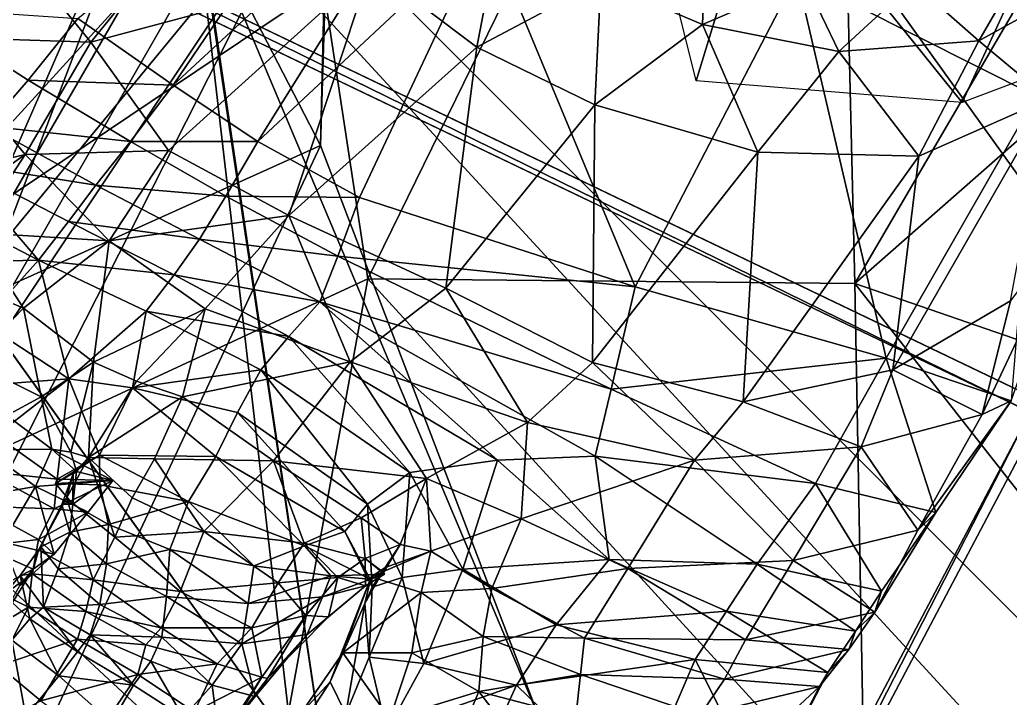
# Model space of a CAD drawing. Header units: metres. Extents: x -7.7 to 8, y -8.9 to 8.6.
# Drawn here: x -4.672 to -3.256, y 4.113 to 5.083 of the extents above; entities that cross this region are included whole.
import ezdxf

# ---------------------------------------------------------------- set-up
doc = ezdxf.new("R2010")
doc.units = ezdxf.units.M
doc.layers.add('LIBERTY', color=1, linetype='CONTINUOUS')

msp = doc.modelspace()

# ---------------------------------------------------------------- linework, layer by layer
at = {"layer": 'LIBERTY', "color": 7}
for points in [[(-7.53329, 8.63299, 0.068), (6.51222, 8.63299, 0.068), (-7.65053, -5.52977, 0.068)], [(-7.65053, -5.52977, 0.068), (6.51222, 8.63299, 0.068), (-7.53329, -5.64701, 0.068)], [(6.51222, 8.63299, 0.068), (6.62947, 8.51574, 0.068), (-7.53329, -5.64701, 0.068)], [(6.62947, 8.51574, 0.068), (6.51222, -5.64701, 0.068), (-7.53329, -5.64701, 0.068)], [(-7.53329, 8.51574, 1.70282), (-7.53329, -5.52977, 1.70282), (6.51222, -5.52977, 1.70282)], [(6.51222, 8.51574, 1.70282), (-7.53329, 8.51574, 1.70282), (6.51222, -5.52977, 1.70282)]]:
    msp.add_3dface(points, dxfattribs=at)
at = {"layer": 'LIBERTY', "color": 8}
for points in [[(-3.27361, 7.24602, 6.18086), (-2.84811, 7.32173, 6.3609), (-0.476806, 1.00573, 1.70282)], [(-3.78088, 7.0084, 5.75108), (-3.27361, 7.24602, 6.18086), (-0.476806, 1.00573, 1.70282)], [(-4.21134, 6.20678, 5.27913), (-3.78088, 7.0084, 5.75108), (-0.476806, 1.00573, 1.70282)], [(-4.42806, 5.29645, 4.49038), (-4.21134, 6.20678, 5.27913), (-0.476806, 1.00573, 1.70282)], [(-4.24265, 4.90295, 6.21286), (-4.21134, 6.20678, 5.27913), (-4.41824, 5.24445, 4.71873)], [(-4.24265, 4.90295, 6.21286), (-4.22018, 5.63173, 6.66068), (-4.21134, 6.20678, 5.27913)], [(-4.32971, 5.73162, 15.2544), (-4.17463, 4.71277, 19.5547), (-3.51146, 6.06698, 15.2269)], [(-4.17463, 4.71277, 19.5547), (-3.47836, 4.70579, 19.6874), (-3.51146, 6.06698, 15.2269)], [(-3.47836, 4.70579, 19.6874), (-2.69505, 6.04727, 15.2714), (-3.51146, 6.06698, 15.2269)], [(-2.69505, 6.04727, 15.2714), (-3.47836, 4.70579, 19.6874), (-2.30955, 5.73228, 15.25)], [(-4.83365, 4.4073, 19.7221), (-4.32971, 5.73162, 15.2544), (-5.31815, 5.06193, 15.1311)], [(-5.31815, 5.06193, 15.1311), (-4.32971, 5.73162, 15.2544), (-4.9292, 4.66772, 15.0945)], [(-4.9292, 4.66772, 15.0945), (-4.32971, 5.73162, 15.2544), (-4.07067, 5.24419, 14.9746)], [(-4.83365, 4.4073, 19.7221), (-4.17463, 4.71277, 19.5547), (-4.32971, 5.73162, 15.2544)], [(-3.47836, 4.70579, 19.6874), (-2.7951, 4.47007, 20.0051), (-2.30955, 5.73228, 15.25)], [(-5.34113, 5.55796, 1.70282), (-2.83456, 5.65337, 2.6949), (-3.21876, 4.54113, 1.70282)], [(-3.21999, 4.54172, 1.9325), (-2.82557, 5.64047, 2.89325), (-5.33928, 5.55702, 1.93144)], [(-4.78265, 4.6605, 8.47914), (-4.38764, 5.5614, 8.67711), (-4.22018, 5.63173, 6.66068)], [(-4.78265, 4.6605, 8.47914), (-4.22018, 5.63173, 6.66068), (-4.24265, 4.90295, 6.21286)], [(-5.33928, 5.55702, 1.93144), (-5.35185, 5.53955, 1.92482), (-3.2276, 4.52227, 1.92482)], [(-5.35184, 5.53956, 1.70282), (-5.34113, 5.55796, 1.70282), (-3.2276, 4.52227, 1.70282)], [(-5.34113, 5.55796, 1.70282), (-3.21876, 4.54113, 1.70282), (-3.2276, 4.52227, 1.70282)], [(-3.21999, 4.54172, 1.9325), (-5.33928, 5.55702, 1.93144), (-3.2276, 4.52227, 1.92482)], [(-4.24287, 5.31525, 9.38173), (-4.38764, 5.5614, 8.67711), (-4.78265, 4.6605, 8.47914)], [(-5.35185, 5.53955, 1.92482), (-4.96023, 3.51313, 1.92482), (-3.82003, 3.4006, 1.92482)], [(-3.2276, 4.52227, 1.92482), (-5.35185, 5.53955, 1.92482), (-3.82003, 3.4006, 1.92482)], [(-4.96023, 3.51313, 1.70282), (-5.35184, 5.53956, 1.70282), (-3.82003, 3.4006, 1.70282)], [(-5.35184, 5.53956, 1.70282), (-3.2276, 4.52227, 1.70282), (-3.82003, 3.4006, 1.70282)], [(-4.14226, 5.44768, 2.21138), (-4.45301, 4.98923, 1.9321), (-4.58939, 5.08442, 1.9108)], [(-4.14226, 5.44768, 2.21138), (-4.04728, 5.36542, 2.2129), (-4.45301, 4.98923, 1.9321)], [(-3.70523, 4.99562, 6.62621), (-3.80098, 5.38076, 6.77404), (-3.60749, 5.3159, 5.99726)], [(-4.04728, 5.36542, 2.2129), (-4.33226, 4.90879, 1.95052), (-4.45301, 4.98923, 1.9321)], [(-4.04728, 5.36542, 2.2129), (-4.00578, 5.21416, 2.01687), (-4.33226, 4.90879, 1.95052)], [(-4.57106, 5.05069, 2.88717), (-4.33403, 5.34301, 3.39239), (-4.69189, 5.19949, 2.84662)], [(-4.17065, 5.1582, 3.44608), (-4.33403, 5.34301, 3.39239), (-4.57106, 5.05069, 2.88717)], [(-4.9292, 4.66772, 15.0945), (-4.31752, 5.33817, 10.2236), (-4.88325, 4.35498, 10.2029)], [(-4.9292, 4.66772, 15.0945), (-4.07067, 5.24419, 14.9746), (-4.31752, 5.33817, 10.2236)], [(-4.88325, 4.35498, 10.2029), (-4.31752, 5.33817, 10.2236), (-4.24287, 5.31525, 9.38173)], [(-4.88325, 4.35498, 10.2029), (-4.24287, 5.31525, 9.38173), (-4.72276, 4.37085, 9.36432)], [(-4.72276, 4.37085, 9.36432), (-4.24287, 5.31525, 9.38173), (-4.78265, 4.6605, 8.47914)], [(-3.32479, 4.96443, 6.59845), (-3.70523, 4.99562, 6.62621), (-3.60749, 5.3159, 5.99726)], [(-3.32479, 4.96443, 6.59845), (-3.60749, 5.3159, 5.99726), (-3.18787, 5.26267, 5.93119)], [(-4.21248, 3.86017, 3.35862), (-4.42806, 5.29645, 4.49038), (-4.27164, 3.94917, 3.11127)], [(-4.41824, 5.24445, 4.71873), (-4.42806, 5.29645, 4.49038), (-4.21248, 3.86017, 3.35862)], [(-4.27164, 3.94917, 3.11127), (-4.42806, 5.29645, 4.49038), (-0.476806, 1.00573, 1.70282)], [(-3.10128, 5.2958, 2.71011), (-3.21925, 4.97368, 2.23846), (-3.56136, 5.1462, 2.19119)], [(-2.93219, 5.11328, 6.63137), (-3.32479, 4.96443, 6.59845), (-3.18787, 5.26267, 5.93119)], [(-3.92957, 4.0846, 5.08707), (-4.41824, 5.24445, 4.71873), (-4.21248, 3.86017, 3.35862)], [(-3.92957, 4.0846, 5.08707), (-4.24265, 4.90295, 6.21286), (-4.41824, 5.24445, 4.71873)], [(-4.01878, 5.04346, 3.45645), (-3.98109, 5.2399, 3.90459), (-4.17065, 5.1582, 3.44608)], [(-3.84164, 5.13797, 3.88999), (-3.98109, 5.2399, 3.90459), (-4.01878, 5.04346, 3.45645)], [(-4.00578, 5.21416, 2.01687), (-4.18693, 4.8288, 1.96724), (-4.33226, 4.90879, 1.95052)], [(-4.18693, 4.8288, 1.96724), (-4.00578, 5.21416, 2.01687), (-3.79278, 4.70118, 1.89816)], [(-4.00578, 5.21416, 2.01687), (-3.56136, 5.1462, 2.19119), (-3.79278, 4.70118, 1.89816)], [(-4.57106, 5.05069, 2.88717), (-4.69189, 5.19949, 2.84662), (-4.80384, 5.05847, 2.63504)], [(-3.22937, 5.17701, 4.01395), (-3.39491, 5.13563, 4.09729), (-3.30114, 5.05263, 3.62995)], [(-3.22937, 5.17701, 4.01395), (-3.30114, 5.05263, 3.62995), (-3.09905, 5.16453, 3.50682)], [(-4.17065, 5.1582, 3.44608), (-4.57106, 5.05069, 2.88717), (-4.45982, 4.89586, 2.8787)], [(-4.28784, 4.8033, 2.92017), (-4.17065, 5.1582, 3.44608), (-4.45982, 4.89586, 2.8787)], [(-4.01878, 5.04346, 3.45645), (-4.17065, 5.1582, 3.44608), (-4.28784, 4.8033, 2.92017)], [(-3.69284, 5.16869, 4.17131), (-3.84164, 5.13797, 3.88999), (-3.6964, 5.07585, 3.84598)], [(-3.55012, 5.13905, 4.14223), (-3.69284, 5.16869, 4.17131), (-3.6964, 5.07585, 3.84598)], [(-3.09905, 5.16453, 3.50682), (-3.30114, 5.05263, 3.62995), (-3.20129, 4.9697, 3.16015)], [(-3.56136, 5.1462, 2.19119), (-3.43371, 4.59943, 1.91428), (-3.79278, 4.70118, 1.89816)], [(-3.56136, 5.1462, 2.19119), (-3.21925, 4.97368, 2.23846), (-3.43371, 4.59943, 1.91428)], [(-3.84164, 5.13797, 3.88999), (-4.01878, 5.04346, 3.45645), (-3.85017, 4.96115, 3.43208)], [(-3.6964, 5.07585, 3.84598), (-3.84164, 5.13797, 3.88999), (-3.85017, 4.96115, 3.43208)], [(-3.55012, 5.13905, 4.14223), (-3.6964, 5.07585, 3.84598), (-3.50112, 5.03743, 3.75356)], [(-3.39491, 5.13563, 4.09729), (-3.55012, 5.13905, 4.14223), (-3.50112, 5.03743, 3.75356)], [(-3.39491, 5.13563, 4.09729), (-3.50112, 5.03743, 3.75356), (-3.30114, 5.05263, 3.62995)], [(-4.7176, 4.93072, 1.92797), (-4.82236, 5.10056, 1.91937), (-4.66063, 4.99638, 1.91847)], [(-4.66063, 4.99638, 1.91847), (-4.82236, 5.10056, 1.91937), (-4.58939, 5.08442, 1.9108)], [(-4.45301, 4.98923, 1.9321), (-4.66063, 4.99638, 1.91847), (-4.58939, 5.08442, 1.9108)], [(-3.6964, 5.07585, 3.84598), (-3.85017, 4.96115, 3.43208), (-3.61703, 4.89354, 3.33783)], [(-3.50112, 5.03743, 3.75356), (-3.6964, 5.07585, 3.84598), (-3.61703, 4.89354, 3.33783)], [(-4.6646, 4.89028, 2.6724), (-4.80384, 5.05847, 2.63504), (-4.79535, 4.85916, 2.51432)], [(-4.6646, 4.89028, 2.6724), (-4.57106, 5.05069, 2.88717), (-4.80384, 5.05847, 2.63504)], [(-4.45982, 4.89586, 2.8787), (-4.57106, 5.05069, 2.88717), (-4.6646, 4.89028, 2.6724)], [(-4.06307, 4.69936, 2.93115), (-4.01878, 5.04346, 3.45645), (-4.28784, 4.8033, 2.92017)], [(-3.85017, 4.96115, 3.43208), (-4.01878, 5.04346, 3.45645), (-4.06307, 4.69936, 2.93115)], [(-3.30114, 5.05263, 3.62995), (-3.50112, 5.03743, 3.75356), (-3.38697, 4.8879, 3.22469)], [(-3.30114, 5.05263, 3.62995), (-3.38697, 4.8879, 3.22469), (-3.20129, 4.9697, 3.16015)], [(-3.50112, 5.03743, 3.75356), (-3.61703, 4.89354, 3.33783), (-3.38697, 4.8879, 3.22469)], [(-4.51402, 4.90871, 1.93193), (-4.7176, 4.93072, 1.92797), (-4.66063, 4.99638, 1.91847)], [(-4.45301, 4.98923, 1.9321), (-4.51402, 4.90871, 1.93193), (-4.66063, 4.99638, 1.91847)], [(-4.45301, 4.98923, 1.9321), (-4.33226, 4.90879, 1.95052), (-4.51402, 4.90871, 1.93193)], [(-3.21925, 4.97368, 2.23846), (-3.25472, 4.53814, 2.17024), (-3.43371, 4.59943, 1.91428)], [(-3.85017, 4.96115, 3.43208), (-4.06307, 4.69936, 2.93115), (-3.85347, 4.59325, 2.87281)], [(-3.61703, 4.89354, 3.33783), (-3.85017, 4.96115, 3.43208), (-3.85347, 4.59325, 2.87281)], [(-3.20129, 4.9697, 3.16015), (-3.38697, 4.8879, 3.22469), (-3.42411, 4.58264, 2.77953)], [(-3.20129, 4.9697, 3.16015), (-3.42411, 4.58264, 2.77953), (-3.25569, 4.68119, 2.7054)], [(-4.56361, 4.84647, 1.93362), (-4.76473, 4.87837, 1.92995), (-4.7176, 4.93072, 1.92797)], [(-4.51402, 4.90871, 1.93193), (-4.56361, 4.84647, 1.93362), (-4.7176, 4.93072, 1.92797)], [(-4.8708, 3.56382, 8.24925), (-4.78265, 4.6605, 8.47914), (-4.24265, 4.90295, 6.21286)], [(-4.8708, 3.56382, 8.24925), (-4.24265, 4.90295, 6.21286), (-3.92957, 4.0846, 5.08707)], [(-4.37783, 4.83078, 1.94441), (-4.56361, 4.84647, 1.93362), (-4.51402, 4.90871, 1.93193)], [(-4.33226, 4.90879, 1.95052), (-4.37783, 4.83078, 1.94441), (-4.51402, 4.90871, 1.93193)], [(-4.33226, 4.90879, 1.95052), (-4.18693, 4.8288, 1.96724), (-4.37783, 4.83078, 1.94441)], [(-4.76838, 4.81752, 2.51662), (-4.6646, 4.89028, 2.6724), (-4.79535, 4.85916, 2.51432)], [(-4.73788, 4.77868, 2.54648), (-4.6646, 4.89028, 2.6724), (-4.76838, 4.81752, 2.51662)], [(-4.54446, 4.76707, 2.73726), (-4.6646, 4.89028, 2.6724), (-4.73788, 4.77868, 2.54648)], [(-4.54446, 4.76707, 2.73726), (-4.45982, 4.89586, 2.8787), (-4.6646, 4.89028, 2.6724)], [(-4.28784, 4.8033, 2.92017), (-4.45982, 4.89586, 2.8787), (-4.54446, 4.76707, 2.73726)], [(-3.61703, 4.89354, 3.33783), (-3.85347, 4.59325, 2.87281), (-3.63817, 4.53687, 2.8018)], [(-3.38697, 4.8879, 3.22469), (-3.61703, 4.89354, 3.33783), (-3.63817, 4.53687, 2.8018)], [(-3.38697, 4.8879, 3.22469), (-3.63817, 4.53687, 2.8018), (-3.42411, 4.58264, 2.77953)], [(-4.76473, 4.87837, 1.92995), (-4.64575, 4.73914, 1.93403), (-4.8128, 4.82623, 1.92967)], [(-4.56361, 4.84647, 1.93362), (-4.60279, 4.79435, 1.93473), (-4.76473, 4.87837, 1.92995)], [(-4.60279, 4.79435, 1.93473), (-4.64575, 4.73914, 1.93403), (-4.76473, 4.87837, 1.92995)], [(-4.41543, 4.76941, 1.9402), (-4.60279, 4.79435, 1.93473), (-4.56361, 4.84647, 1.93362)], [(-4.37783, 4.83078, 1.94441), (-4.41543, 4.76941, 1.9402), (-4.56361, 4.84647, 1.93362)], [(-4.37783, 4.83078, 1.94441), (-4.21779, 4.74494, 1.95679), (-4.41543, 4.76941, 1.9402)], [(-4.18693, 4.8288, 1.96724), (-4.21779, 4.74494, 1.95679), (-4.37783, 4.83078, 1.94441)], [(-4.64575, 4.73914, 1.93403), (-4.82093, 4.73549, 1.94857), (-4.8128, 4.82623, 1.92967)], [(-4.21779, 4.74494, 1.95679), (-4.18693, 4.8288, 1.96724), (-3.79278, 4.70118, 1.89816)], [(-4.40731, 4.66982, 2.76889), (-4.28784, 4.8033, 2.92017), (-4.54446, 4.76707, 2.73726)], [(-4.20026, 4.5942, 2.7969), (-4.28784, 4.8033, 2.92017), (-4.40731, 4.66982, 2.76889)], [(-4.06307, 4.69936, 2.93115), (-4.28784, 4.8033, 2.92017), (-4.20026, 4.5942, 2.7969)], [(-3.15881, 4.81122, 2.46854), (-3.29625, 4.51883, 2.52267), (-3.25472, 4.53814, 2.17024)], [(-3.25569, 4.68119, 2.7054), (-3.29625, 4.51883, 2.52267), (-3.15881, 4.81122, 2.46854)], [(-4.60279, 4.79435, 1.93473), (-4.45174, 4.7182, 1.93978), (-4.64575, 4.73914, 1.93403)], [(-4.41543, 4.76941, 1.9402), (-4.45174, 4.7182, 1.93978), (-4.60279, 4.79435, 1.93473)], [(-4.66702, 4.67085, 2.65999), (-4.73788, 4.77868, 2.54648), (-4.77728, 4.71719, 2.49999)], [(-4.66702, 4.67085, 2.65999), (-4.54446, 4.76707, 2.73726), (-4.73788, 4.77868, 2.54648)], [(-4.567, 4.59366, 2.6849), (-4.54446, 4.76707, 2.73726), (-4.66702, 4.67085, 2.65999)], [(-4.40731, 4.66982, 2.76889), (-4.54446, 4.76707, 2.73726), (-4.567, 4.59366, 2.6849)], [(-4.41543, 4.76941, 1.9402), (-4.24342, 4.67961, 1.94851), (-4.45174, 4.7182, 1.93978)], [(-4.21779, 4.74494, 1.95679), (-4.24342, 4.67961, 1.94851), (-4.41543, 4.76941, 1.9402)], [(-4.24342, 4.67961, 1.94851), (-4.21779, 4.74494, 1.95679), (-3.82693, 4.55478, 1.91644)], [(-3.82693, 4.55478, 1.91644), (-4.21779, 4.74494, 1.95679), (-3.79278, 4.70118, 1.89816)], [(-4.82093, 4.73549, 1.94857), (-4.64575, 4.73914, 1.93403), (-4.72559, 4.65009, 1.914)], [(-4.64575, 4.73914, 1.93403), (-4.60236, 4.56984, 1.9631), (-4.72559, 4.65009, 1.914)], [(-4.45174, 4.7182, 1.93978), (-4.49173, 4.66667, 1.93777), (-4.64575, 4.73914, 1.93403)], [(-4.49173, 4.66667, 1.93777), (-4.60236, 4.56984, 1.9631), (-4.64575, 4.73914, 1.93403)], [(-4.74186, 4.59387, 2.65639), (-4.66702, 4.67085, 2.65999), (-4.77728, 4.71719, 2.49999)], [(-4.45174, 4.7182, 1.93978), (-4.28753, 4.63035, 1.94383), (-4.49173, 4.66667, 1.93777)], [(-4.24342, 4.67961, 1.94851), (-4.28753, 4.63035, 1.94383), (-4.45174, 4.7182, 1.93978)], [(-4.83365, 4.4073, 19.7221), (-4.31845, 3.92952, 24.3225), (-4.17463, 4.71277, 19.5547)], [(-4.31845, 3.92952, 24.3225), (-3.46397, 3.93496, 24.5541), (-4.17463, 4.71277, 19.5547)], [(-3.46397, 3.93496, 24.5541), (-3.47836, 4.70579, 19.6874), (-4.17463, 4.71277, 19.5547)], [(-3.46397, 3.93496, 24.5541), (-2.67116, 3.67813, 25.4562), (-3.47836, 4.70579, 19.6874)], [(-2.67116, 3.67813, 25.4562), (-2.7951, 4.47007, 20.0051), (-3.47836, 4.70579, 19.6874)], [(-3.94658, 4.50715, 2.79763), (-4.06307, 4.69936, 2.93115), (-4.20026, 4.5942, 2.7969)], [(-3.85347, 4.59325, 2.87281), (-4.06307, 4.69936, 2.93115), (-3.94658, 4.50715, 2.79763)], [(-3.43371, 4.59943, 1.91428), (-3.82693, 4.55478, 1.91644), (-3.79278, 4.70118, 1.89816)], [(-4.28753, 4.63035, 1.94383), (-4.24342, 4.67961, 1.94851), (-3.98951, 4.45362, 1.90251)], [(-3.84951, 4.45914, 1.9519), (-4.24342, 4.67961, 1.94851), (-3.82693, 4.55478, 1.91644)], [(-4.24342, 4.67961, 1.94851), (-3.84951, 4.45914, 1.9519), (-3.98951, 4.45362, 1.90251)], [(-3.25569, 4.68119, 2.7054), (-3.42411, 4.58264, 2.77953), (-3.29625, 4.51883, 2.52267)], [(-4.64211, 4.54381, 2.67201), (-4.66702, 4.67085, 2.65999), (-4.74186, 4.59387, 2.65639)], [(-4.64211, 4.54381, 2.67201), (-4.567, 4.59366, 2.6849), (-4.66702, 4.67085, 2.65999)], [(-4.51143, 4.55707, 1.94335), (-4.60236, 4.56984, 1.9631), (-4.49173, 4.66667, 1.93777)], [(-4.50552, 4.56666, 2.69329), (-4.40731, 4.66982, 2.76889), (-4.567, 4.59366, 2.6849)], [(-4.51143, 4.55707, 1.94335), (-4.49173, 4.66667, 1.93777), (-4.32794, 4.58264, 1.93682)], [(-4.43969, 4.54394, 2.71534), (-4.40731, 4.66982, 2.76889), (-4.50552, 4.56666, 2.69329)], [(-4.49173, 4.66667, 1.93777), (-4.28753, 4.63035, 1.94383), (-4.32794, 4.58264, 1.93682)], [(-4.20026, 4.5942, 2.7969), (-4.40731, 4.66982, 2.76889), (-4.43969, 4.54394, 2.71534)], [(-4.60236, 4.56984, 1.9631), (-4.70038, 4.56213, 1.91879), (-4.72559, 4.65009, 1.914)], [(-4.32794, 4.58264, 1.93682), (-4.28753, 4.63035, 1.94383), (-4.11491, 4.43598, 1.90631)], [(-4.11491, 4.43598, 1.90631), (-4.28753, 4.63035, 1.94383), (-3.98951, 4.45362, 1.90251)], [(-4.69096, 4.51738, 2.67526), (-4.64211, 4.54381, 2.67201), (-4.74186, 4.59387, 2.65639)], [(-4.567, 4.59366, 2.6849), (-4.64211, 4.54381, 2.67201), (-4.59952, 4.46494, 2.55322)], [(-4.57425, 4.45752, 2.56495), (-4.567, 4.59366, 2.6849), (-4.59952, 4.46494, 2.55322)], [(-4.50552, 4.56666, 2.69329), (-4.567, 4.59366, 2.6849), (-4.57425, 4.45752, 2.56495)], [(-4.30985, 4.45264, 2.75921), (-4.20026, 4.5942, 2.7969), (-4.43969, 4.54394, 2.71534)], [(-4.20026, 4.5942, 2.7969), (-4.30985, 4.45264, 2.75921), (-4.0909, 4.4275, 2.7155)], [(-3.94658, 4.50715, 2.79763), (-4.20026, 4.5942, 2.7969), (-4.0909, 4.4275, 2.7155)], [(-3.85347, 4.59325, 2.87281), (-3.94658, 4.50715, 2.79763), (-3.70768, 4.45375, 2.76695)], [(-3.63817, 4.53687, 2.8018), (-3.85347, 4.59325, 2.87281), (-3.70768, 4.45375, 2.76695)], [(-3.82693, 4.55478, 1.91644), (-3.43371, 4.59943, 1.91428), (-3.53467, 4.42003, 1.9012)], [(-3.43371, 4.59943, 1.91428), (-3.3625, 4.37883, 2.14107), (-3.53467, 4.42003, 1.9012)], [(-3.25472, 4.53814, 2.17024), (-3.3625, 4.37883, 2.14107), (-3.43371, 4.59943, 1.91428)], [(-4.51143, 4.55707, 1.94335), (-4.32794, 4.58264, 1.93682), (-4.36108, 4.52157, 1.92189)], [(-4.32794, 4.58264, 1.93682), (-4.17537, 4.3907, 1.92608), (-4.36108, 4.52157, 1.92189)], [(-4.17537, 4.3907, 1.92608), (-4.32794, 4.58264, 1.93682), (-4.11491, 4.43598, 1.90631)], [(-3.42411, 4.58264, 2.77953), (-3.63817, 4.53687, 2.8018), (-3.4695, 4.47269, 2.69149)], [(-3.42411, 4.58264, 2.77953), (-3.4695, 4.47269, 2.69149), (-3.29625, 4.51883, 2.52267)], [(-4.60236, 4.56984, 1.9631), (-4.70675, 4.48868, 1.92303), (-4.70038, 4.56213, 1.91879)], [(-4.60236, 4.56984, 1.9631), (-4.61921, 4.42645, 1.99413), (-4.70675, 4.48868, 1.92303)], [(-4.61921, 4.42645, 1.99413), (-4.60236, 4.56984, 1.9631), (-4.55853, 4.4608, 1.95038)], [(-4.55853, 4.4608, 1.95038), (-4.60236, 4.56984, 1.9631), (-4.51143, 4.55707, 1.94335)], [(-4.43969, 4.54394, 2.71534), (-4.50552, 4.56666, 2.69329), (-4.57425, 4.45752, 2.56495)], [(-4.55853, 4.4608, 1.95038), (-4.51143, 4.55707, 1.94335), (-4.39193, 4.45876, 1.90733)], [(-4.51143, 4.55707, 1.94335), (-4.36108, 4.52157, 1.92189), (-4.39193, 4.45876, 1.90733)], [(-3.84951, 4.45914, 1.9519), (-3.82693, 4.55478, 1.91644), (-3.53467, 4.42003, 1.9012)], [(-4.64211, 4.54381, 2.67201), (-4.69096, 4.51738, 2.67526), (-4.62687, 4.46944, 2.55497)], [(-4.64211, 4.54381, 2.67201), (-4.62687, 4.46944, 2.55497), (-4.59952, 4.46494, 2.55322)], [(-4.47984, 4.45566, 2.71627), (-4.43969, 4.54394, 2.71534), (-4.57425, 4.45752, 2.56495)], [(-4.47984, 4.45566, 2.71627), (-4.30985, 4.45264, 2.75921), (-4.43969, 4.54394, 2.71534)], [(-3.63817, 4.53687, 2.8018), (-3.70768, 4.45375, 2.76695), (-3.4695, 4.47269, 2.69149)], [(-3.29625, 4.51883, 2.52267), (-3.38829, 4.35367, 2.49361), (-3.25472, 4.53814, 2.17024)], [(-3.25472, 4.53814, 2.17024), (-3.38829, 4.35367, 2.49361), (-3.3625, 4.37883, 2.14107)], [(-4.36108, 4.52157, 1.92189), (-4.20747, 4.35139, 1.96702), (-4.39193, 4.45876, 1.90733)], [(-4.17537, 4.3907, 1.92608), (-4.20747, 4.35139, 1.96702), (-4.36108, 4.52157, 1.92189)], [(-3.2276, 4.52227, 1.70282), (-3.80161, 3.40207, 1.70282), (-3.82003, 3.4006, 1.70282)], [(-3.2276, 4.52227, 1.92482), (-3.82003, 3.4006, 1.92482), (-3.80161, 3.40207, 1.90912)], [(-3.2276, 4.52227, 1.70282), (-3.2131, 4.5161, 1.70282), (-3.80161, 3.40207, 1.70282)], [(-3.2131, 4.5161, 1.90912), (-3.2276, 4.52227, 1.92482), (-3.80161, 3.40207, 1.90912)], [(-3.29625, 4.51883, 2.52267), (-3.4695, 4.47269, 2.69149), (-3.38829, 4.35367, 2.49361)], [(-4.69096, 4.51738, 2.67526), (-4.72081, 4.46836, 2.66104), (-4.62687, 4.46944, 2.55497)], [(-3.95568, 4.36964, 2.75306), (-3.94658, 4.50715, 2.79763), (-4.0909, 4.4275, 2.7155)], [(-3.70768, 4.45375, 2.76695), (-3.94658, 4.50715, 2.79763), (-3.95568, 4.36964, 2.75306)], [(-3.2131, 4.5161, 1.90912), (-3.80161, 3.40207, 1.90912), (-3.2131, 4.5161, 1.70282)], [(-3.2131, 4.5161, 1.70282), (-3.80161, 3.40207, 1.90912), (-3.80161, 3.40207, 1.70282)], [(-4.61921, 4.42645, 1.99413), (-4.72139, 4.43725, 1.94076), (-4.70675, 4.48868, 1.92303)], [(-4.72081, 4.46836, 2.66104), (-4.76211, 4.39621, 2.67172), (-4.64994, 4.41578, 2.54189)], [(-4.62687, 4.46944, 2.55497), (-4.72081, 4.46836, 2.66104), (-4.64994, 4.41578, 2.54189)], [(-4.62687, 4.46944, 2.55497), (-4.64994, 4.41578, 2.54189), (-4.53939, 4.42433, 2.24759)], [(-4.59952, 4.46494, 2.55322), (-4.62687, 4.46944, 2.55497), (-4.59159, 4.43737, 2.24)], [(-4.62687, 4.46944, 2.55497), (-4.53939, 4.42433, 2.24759), (-4.59159, 4.43737, 2.24)], [(-4.57425, 4.45752, 2.56495), (-4.59952, 4.46494, 2.55322), (-4.59159, 4.43737, 2.24)], [(-3.4695, 4.47269, 2.69149), (-3.70768, 4.45375, 2.76695), (-3.56676, 4.31036, 2.69147)], [(-3.4695, 4.47269, 2.69149), (-3.56676, 4.31036, 2.69147), (-3.38829, 4.35367, 2.49361)], [(-4.6212, 4.42006, 1.99812), (-4.55853, 4.4608, 1.95038), (-4.55802, 4.41836, 1.93427)], [(-4.6212, 4.42006, 1.99812), (-4.61921, 4.42645, 1.99413), (-4.55853, 4.4608, 1.95038)], [(-4.60575, 4.3991, 2.50558), (-4.57425, 4.45752, 2.56495), (-4.59593, 4.434, 2.23589)], [(-4.53671, 4.34369, 2.70154), (-4.57425, 4.45752, 2.56495), (-4.60575, 4.3991, 2.50558)], [(-4.57425, 4.45752, 2.56495), (-4.59159, 4.43737, 2.24), (-4.59593, 4.434, 2.23589)], [(-4.51181, 4.39972, 2.71214), (-4.47984, 4.45566, 2.71627), (-4.57425, 4.45752, 2.56495)], [(-4.53671, 4.34369, 2.70154), (-4.51181, 4.39972, 2.71214), (-4.57425, 4.45752, 2.56495)], [(-4.55853, 4.4608, 1.95038), (-4.39193, 4.45876, 1.90733), (-4.43143, 4.39467, 1.89683)], [(-4.55802, 4.41836, 1.93427), (-4.55853, 4.4608, 1.95038), (-4.43143, 4.39467, 1.89683)], [(-4.40937, 4.35171, 2.76758), (-4.47984, 4.45566, 2.71627), (-4.51181, 4.39972, 2.71214)], [(-4.40937, 4.35171, 2.76758), (-4.30985, 4.45264, 2.75921), (-4.47984, 4.45566, 2.71627)], [(-4.39193, 4.45876, 1.90733), (-4.26523, 4.33107, 1.94122), (-4.43143, 4.39467, 1.89683)], [(-4.30985, 4.45264, 2.75921), (-4.40937, 4.35171, 2.76758), (-4.26604, 4.33515, 2.69745)], [(-4.20747, 4.35139, 1.96702), (-4.26523, 4.33107, 1.94122), (-4.39193, 4.45876, 1.90733)], [(-4.30985, 4.45264, 2.75921), (-4.26604, 4.33515, 2.69745), (-4.18426, 4.37136, 2.66686)], [(-4.0909, 4.4275, 2.7155), (-4.30985, 4.45264, 2.75921), (-4.18426, 4.37136, 2.66686)], [(-4.11491, 4.43598, 1.90631), (-3.98951, 4.45362, 1.90251), (-4.03879, 4.2977, 1.88169)], [(-4.03879, 4.2977, 1.88169), (-3.98951, 4.45362, 1.90251), (-3.82975, 4.3116, 1.87024)], [(-3.98951, 4.45362, 1.90251), (-3.84951, 4.45914, 1.9519), (-3.82975, 4.3116, 1.87024)], [(-3.8028, 4.29895, 2.75919), (-3.70768, 4.45375, 2.76695), (-3.95568, 4.36964, 2.75306)], [(-3.61808, 4.30473, 1.92425), (-3.84951, 4.45914, 1.9519), (-3.53467, 4.42003, 1.9012)], [(-3.84951, 4.45914, 1.9519), (-3.61808, 4.30473, 1.92425), (-3.82975, 4.3116, 1.87024)], [(-3.70768, 4.45375, 2.76695), (-3.8028, 4.29895, 2.75919), (-3.56676, 4.31036, 2.69147)], [(-4.62328, 4.3838, 2.0248), (-4.7331, 4.38761, 1.96384), (-4.72139, 4.43725, 1.94076)], [(-4.61921, 4.42645, 1.99413), (-4.62328, 4.3838, 2.0248), (-4.72139, 4.43725, 1.94076)], [(-4.59684, 4.39088, 2.00172), (-4.59159, 4.43737, 2.24), (-4.6212, 4.42006, 1.99812)], [(-4.59159, 4.43737, 2.24), (-4.53939, 4.42433, 2.24759), (-4.6212, 4.42006, 1.99812)], [(-4.61247, 4.39022, 2.20516), (-4.59593, 4.434, 2.23589), (-4.59684, 4.39088, 2.00172)], [(-4.60575, 4.3991, 2.50558), (-4.59593, 4.434, 2.23589), (-4.61247, 4.39022, 2.20516)], [(-4.59593, 4.434, 2.23589), (-4.59159, 4.43737, 2.24), (-4.59684, 4.39088, 2.00172)], [(-4.12553, 4.28566, 1.93252), (-4.17537, 4.3907, 1.92608), (-4.11491, 4.43598, 1.90631)], [(-4.12553, 4.28566, 1.93252), (-4.11491, 4.43598, 1.90631), (-4.03879, 4.2977, 1.88169)], [(-4.64994, 4.41578, 2.54189), (-4.57463, 4.37924, 2.26172), (-4.53939, 4.42433, 2.24759)], [(-4.53939, 4.42433, 2.24759), (-4.62328, 4.3838, 2.0248), (-4.61921, 4.42645, 1.99413)], [(-4.53939, 4.42433, 2.24759), (-4.57463, 4.37924, 2.26172), (-4.62328, 4.3838, 2.0248)], [(-4.6212, 4.42006, 1.99812), (-4.53939, 4.42433, 2.24759), (-4.61921, 4.42645, 1.99413)], [(-4.59684, 4.39088, 2.00172), (-4.6212, 4.42006, 1.99812), (-4.55802, 4.41836, 1.93427)], [(-4.0909, 4.4275, 2.7155), (-4.18426, 4.37136, 2.66686), (-4.12864, 4.33311, 2.53434)], [(-4.08483, 4.3236, 2.58738), (-4.0909, 4.4275, 2.7155), (-4.12864, 4.33311, 2.53434)], [(-3.95568, 4.36964, 2.75306), (-4.0909, 4.4275, 2.7155), (-4.08483, 4.3236, 2.58738)], [(-3.44044, 4.26624, 2.126), (-3.61808, 4.30473, 1.92425), (-3.53467, 4.42003, 1.9012)], [(-3.3625, 4.37883, 2.14107), (-3.44044, 4.26624, 2.126), (-3.53467, 4.42003, 1.9012)], [(-5.37031, 3.64167, 23.4043), (-4.31845, 3.92952, 24.3225), (-4.83365, 4.4073, 19.7221)], [(-4.76211, 4.39621, 2.67172), (-4.69653, 4.33647, 2.57408), (-4.64994, 4.41578, 2.54189)], [(-4.64994, 4.41578, 2.54189), (-4.69653, 4.33647, 2.57408), (-4.62319, 4.31915, 2.28479)], [(-4.64994, 4.41578, 2.54189), (-4.62319, 4.31915, 2.28479), (-4.57463, 4.37924, 2.26172)], [(-4.59684, 4.39088, 2.00172), (-4.55802, 4.41836, 1.93427), (-4.54551, 4.36141, 1.9224)], [(-4.54551, 4.36141, 1.9224), (-4.55802, 4.41836, 1.93427), (-4.43143, 4.39467, 1.89683)], [(-4.64579, 4.32509, 2.4734), (-4.60575, 4.3991, 2.50558), (-4.61247, 4.39022, 2.20516)], [(-4.56766, 4.28278, 2.67909), (-4.60575, 4.3991, 2.50558), (-4.64579, 4.32509, 2.4734)], [(-4.64579, 4.32509, 2.4734), (-4.61247, 4.39022, 2.20516), (-4.64236, 4.32967, 2.18914)], [(-4.64236, 4.32967, 2.18914), (-4.61247, 4.39022, 2.20516), (-4.60074, 4.3505, 1.99496)], [(-4.61247, 4.39022, 2.20516), (-4.59684, 4.39088, 2.00172), (-4.60074, 4.3505, 1.99496)], [(-4.56766, 4.28278, 2.67909), (-4.53671, 4.34369, 2.70154), (-4.60575, 4.3991, 2.50558)], [(-4.60074, 4.3505, 1.99496), (-4.59684, 4.39088, 2.00172), (-4.54551, 4.36141, 1.9224)], [(-4.54551, 4.36141, 1.9224), (-4.43143, 4.39467, 1.89683), (-4.45814, 4.32568, 1.89651)], [(-4.40937, 4.35171, 2.76758), (-4.51181, 4.39972, 2.71214), (-4.53671, 4.34369, 2.70154)], [(-4.43143, 4.39467, 1.89683), (-4.33768, 4.30234, 1.93197), (-4.45814, 4.32568, 1.89651)], [(-4.26523, 4.33107, 1.94122), (-4.33768, 4.30234, 1.93197), (-4.43143, 4.39467, 1.89683)], [(-4.16877, 4.27197, 2.03361), (-4.20747, 4.35139, 1.96702), (-4.17537, 4.3907, 1.92608)], [(-4.12553, 4.28566, 1.93252), (-4.16877, 4.27197, 2.03361), (-4.17537, 4.3907, 1.92608)], [(-4.62328, 4.3838, 2.0248), (-4.64579, 4.34001, 2.0492), (-4.7331, 4.38761, 1.96384)], [(-4.64579, 4.34001, 2.0492), (-4.72771, 4.33048, 2.0473), (-4.7331, 4.38761, 1.96384)], [(-4.57463, 4.37924, 2.26172), (-4.64579, 4.34001, 2.0492), (-4.62328, 4.3838, 2.0248)], [(-4.57463, 4.37924, 2.26172), (-4.62319, 4.31915, 2.28479), (-4.64579, 4.34001, 2.0492)], [(-3.38829, 4.35367, 2.49361), (-3.44976, 4.23657, 2.46162), (-3.3625, 4.37883, 2.14107)], [(-3.3625, 4.37883, 2.14107), (-3.44976, 4.23657, 2.46162), (-3.44044, 4.26624, 2.126)], [(-4.18426, 4.37136, 2.66686), (-4.26604, 4.33515, 2.69745), (-4.1787, 4.31307, 2.49453)], [(-4.12864, 4.33311, 2.53434), (-4.18426, 4.37136, 2.66686), (-4.1787, 4.31307, 2.49453)], [(-3.99726, 4.27034, 2.72231), (-3.95568, 4.36964, 2.75306), (-4.08483, 4.3236, 2.58738)], [(-3.8028, 4.29895, 2.75919), (-3.95568, 4.36964, 2.75306), (-3.99726, 4.27034, 2.72231)], [(-4.61737, 4.2985, 2.00465), (-4.64236, 4.32967, 2.18914), (-4.60074, 4.3505, 1.99496)], [(-4.61737, 4.2985, 2.00465), (-4.60074, 4.3505, 1.99496), (-4.54865, 4.30553, 1.92651)], [(-4.54865, 4.30553, 1.92651), (-4.60074, 4.3505, 1.99496), (-4.54551, 4.36141, 1.9224)], [(-4.54865, 4.30553, 1.92651), (-4.54551, 4.36141, 1.9224), (-4.45814, 4.32568, 1.89651)], [(-4.44304, 4.26568, 2.76317), (-4.40937, 4.35171, 2.76758), (-4.53671, 4.34369, 2.70154)], [(-4.40937, 4.35171, 2.76758), (-4.44304, 4.26568, 2.76317), (-4.30312, 4.27808, 2.70286)], [(-4.40937, 4.35171, 2.76758), (-4.30312, 4.27808, 2.70286), (-4.26604, 4.33515, 2.69745)], [(-4.20747, 4.35139, 1.96702), (-4.17168, 4.28355, 2.03271), (-4.26523, 4.33107, 1.94122)], [(-4.16877, 4.27197, 2.03361), (-4.17168, 4.28355, 2.03271), (-4.20747, 4.35139, 1.96702)], [(-3.38829, 4.35367, 2.49361), (-3.56676, 4.31036, 2.69147), (-3.44976, 4.23657, 2.46162)], [(-4.64579, 4.34001, 2.0492), (-4.65316, 4.29783, 2.1969), (-4.72771, 4.33048, 2.0473)], [(-4.69653, 4.33647, 2.57408), (-4.67309, 4.27412, 2.41076), (-4.62319, 4.31915, 2.28479)], [(-4.62319, 4.31915, 2.28479), (-4.65316, 4.29783, 2.1969), (-4.64579, 4.34001, 2.0492)], [(-4.44304, 4.26568, 2.76317), (-4.53671, 4.34369, 2.70154), (-4.56766, 4.28278, 2.67909)], [(-4.26604, 4.33515, 2.69745), (-4.30312, 4.27808, 2.70286), (-4.21747, 4.28601, 2.5217)], [(-4.26604, 4.33515, 2.69745), (-4.21747, 4.28601, 2.5217), (-4.1787, 4.31307, 2.49453)], [(-4.65316, 4.29783, 2.1969), (-4.74093, 4.25152, 2.13682), (-4.72771, 4.33048, 2.0473)], [(-4.6718, 4.28881, 2.2852), (-4.64236, 4.32967, 2.18914), (-4.6386, 4.2434, 2.0917)], [(-4.6718, 4.28881, 2.2852), (-4.64579, 4.32509, 2.4734), (-4.64236, 4.32967, 2.18914)], [(-4.65493, 4.29102, 2.52909), (-4.64579, 4.32509, 2.4734), (-4.6718, 4.28881, 2.2852)], [(-4.65493, 4.29102, 2.52909), (-4.56766, 4.28278, 2.67909), (-4.64579, 4.32509, 2.4734)], [(-4.6386, 4.2434, 2.0917), (-4.64236, 4.32967, 2.18914), (-4.61737, 4.2985, 2.00465)], [(-4.46257, 4.25853, 1.91518), (-4.54865, 4.30553, 1.92651), (-4.45814, 4.32568, 1.89651)], [(-4.34604, 4.24884, 1.96872), (-4.46257, 4.25853, 1.91518), (-4.45814, 4.32568, 1.89651)], [(-4.33768, 4.30234, 1.93197), (-4.34604, 4.24884, 1.96872), (-4.45814, 4.32568, 1.89651)], [(-4.26523, 4.33107, 1.94122), (-4.22776, 4.28835, 2.04123), (-4.33768, 4.30234, 1.93197)], [(-4.17168, 4.28355, 2.03271), (-4.22776, 4.28835, 2.04123), (-4.26523, 4.33107, 1.94122)], [(-4.12864, 4.33311, 2.53434), (-4.1787, 4.31307, 2.49453), (-4.15228, 4.2928, 2.281)], [(-4.17019, 4.28663, 2.34746), (-4.08483, 4.3236, 2.58738), (-4.15003, 4.30022, 2.3028)], [(-4.09849, 4.26436, 2.59567), (-4.08483, 4.3236, 2.58738), (-4.17019, 4.28663, 2.34746)], [(-4.15003, 4.30022, 2.3028), (-4.12864, 4.33311, 2.53434), (-4.15228, 4.2928, 2.281)], [(-4.08483, 4.3236, 2.58738), (-4.12864, 4.33311, 2.53434), (-4.15003, 4.30022, 2.3028)], [(-4.09849, 4.26436, 2.59567), (-3.99726, 4.27034, 2.72231), (-4.08483, 4.3236, 2.58738)], [(-4.62319, 4.31915, 2.28479), (-4.67309, 4.27412, 2.41076), (-4.65316, 4.29783, 2.1969)], [(-4.55785, 4.24753, 1.94301), (-4.61737, 4.2985, 2.00465), (-4.54865, 4.30553, 1.92651)], [(-4.55785, 4.24753, 1.94301), (-4.54865, 4.30553, 1.92651), (-4.46257, 4.25853, 1.91518)], [(-4.1787, 4.31307, 2.49453), (-4.21747, 4.28601, 2.5217), (-4.1783, 4.27375, 2.29074)], [(-4.1787, 4.31307, 2.49453), (-4.1783, 4.27375, 2.29074), (-4.15109, 4.29052, 2.26056)], [(-4.15228, 4.2928, 2.281), (-4.1787, 4.31307, 2.49453), (-4.15109, 4.29052, 2.26056)], [(-3.90542, 4.21806, 1.87151), (-4.03879, 4.2977, 1.88169), (-3.82975, 4.3116, 1.87024)], [(-3.66216, 4.23755, 1.93707), (-3.90542, 4.21806, 1.87151), (-3.82975, 4.3116, 1.87024)], [(-3.61808, 4.30473, 1.92425), (-3.66216, 4.23755, 1.93707), (-3.82975, 4.3116, 1.87024)], [(-3.56676, 4.31036, 2.69147), (-3.8028, 4.29895, 2.75919), (-3.63499, 4.19693, 2.68819)], [(-3.56676, 4.31036, 2.69147), (-3.63499, 4.19693, 2.68819), (-3.44976, 4.23657, 2.46162)], [(-4.65316, 4.29783, 2.1969), (-4.71306, 4.20265, 2.40873), (-4.74093, 4.25152, 2.13682)], [(-4.67309, 4.27412, 2.41076), (-4.71306, 4.20265, 2.40873), (-4.65316, 4.29783, 2.1969)], [(-4.66009, 4.24327, 2.59012), (-4.65493, 4.29102, 2.52909), (-4.69547, 4.26124, 2.37649)], [(-4.69547, 4.26124, 2.37649), (-4.65493, 4.29102, 2.52909), (-4.6718, 4.28881, 2.2852)], [(-4.66009, 4.24327, 2.59012), (-4.57814, 4.23743, 2.69478), (-4.65493, 4.29102, 2.52909)], [(-4.57814, 4.23743, 2.69478), (-4.56766, 4.28278, 2.67909), (-4.65493, 4.29102, 2.52909)], [(-4.6386, 4.2434, 2.0917), (-4.61737, 4.2985, 2.00465), (-4.55785, 4.24753, 1.94301)], [(-4.22776, 4.28835, 2.04123), (-4.34604, 4.24884, 1.96872), (-4.33768, 4.30234, 1.93197)], [(-4.17921, 4.2489, 2.09446), (-4.15003, 4.30022, 2.3028), (-4.16877, 4.27197, 2.03361)], [(-4.17019, 4.28663, 2.34746), (-4.15003, 4.30022, 2.3028), (-4.17921, 4.2489, 2.09446)], [(-4.15228, 4.2928, 2.281), (-4.15109, 4.29052, 2.26056), (-4.17168, 4.28355, 2.03271)], [(-4.16877, 4.27197, 2.03361), (-4.15228, 4.2928, 2.281), (-4.17168, 4.28355, 2.03271)], [(-4.15003, 4.30022, 2.3028), (-4.15228, 4.2928, 2.281), (-4.16877, 4.27197, 2.03361)], [(-4.09469, 4.16323, 1.89206), (-4.12553, 4.28566, 1.93252), (-4.03879, 4.2977, 1.88169)], [(-4.09469, 4.16323, 1.89206), (-4.03879, 4.2977, 1.88169), (-3.90542, 4.21806, 1.87151)], [(-3.86502, 4.19916, 2.75262), (-3.8028, 4.29895, 2.75919), (-3.99726, 4.27034, 2.72231)], [(-3.8028, 4.29895, 2.75919), (-3.86502, 4.19916, 2.75262), (-3.63499, 4.19693, 2.68819)], [(-3.47741, 4.20943, 2.13119), (-3.66216, 4.23755, 1.93707), (-3.61808, 4.30473, 1.92425)], [(-3.44044, 4.26624, 2.126), (-3.47741, 4.20943, 2.13119), (-3.61808, 4.30473, 1.92425)], [(-4.69547, 4.26124, 2.37649), (-4.6718, 4.28881, 2.2852), (-4.65791, 4.22703, 2.16315)], [(-4.65791, 4.22703, 2.16315), (-4.6718, 4.28881, 2.2852), (-4.6386, 4.2434, 2.0917)], [(-4.57814, 4.23743, 2.69478), (-4.47009, 4.21392, 2.75461), (-4.56766, 4.28278, 2.67909)], [(-4.47009, 4.21392, 2.75461), (-4.44304, 4.26568, 2.76317), (-4.56766, 4.28278, 2.67909)], [(-4.44304, 4.26568, 2.76317), (-4.34068, 4.21374, 2.70545), (-4.30312, 4.27808, 2.70286)], [(-4.22776, 4.28835, 2.04123), (-4.23939, 4.25848, 2.08952), (-4.34604, 4.24884, 1.96872)], [(-4.30312, 4.27808, 2.70286), (-4.34068, 4.21374, 2.70545), (-4.26341, 4.23138, 2.533)], [(-4.30312, 4.27808, 2.70286), (-4.26341, 4.23138, 2.533), (-4.21747, 4.28601, 2.5217)], [(-4.21747, 4.28601, 2.5217), (-4.26341, 4.23138, 2.533), (-4.23097, 4.22974, 2.3238)], [(-4.15109, 4.29052, 2.26056), (-4.23939, 4.25848, 2.08952), (-4.22776, 4.28835, 2.04123)], [(-4.15109, 4.29052, 2.26056), (-4.1783, 4.27375, 2.29074), (-4.23939, 4.25848, 2.08952)], [(-4.21747, 4.28601, 2.5217), (-4.23097, 4.22974, 2.3238), (-4.1783, 4.27375, 2.29074)], [(-4.22865, 4.13672, 2.16511), (-4.17019, 4.28663, 2.34746), (-4.17921, 4.2489, 2.09446)], [(-4.2106, 4.1781, 2.40509), (-4.17019, 4.28663, 2.34746), (-4.22865, 4.13672, 2.16511)], [(-4.15109, 4.29052, 2.26056), (-4.22776, 4.28835, 2.04123), (-4.17168, 4.28355, 2.03271)], [(-4.2106, 4.1781, 2.40509), (-4.09849, 4.26436, 2.59567), (-4.17019, 4.28663, 2.34746)], [(-4.17287, 4.172, 1.96647), (-4.16877, 4.27197, 2.03361), (-4.12553, 4.28566, 1.93252)], [(-4.17287, 4.172, 1.96647), (-4.12553, 4.28566, 1.93252), (-4.09469, 4.16323, 1.89206)], [(-4.44304, 4.26568, 2.76317), (-4.47009, 4.21392, 2.75461), (-4.34068, 4.21374, 2.70545)], [(-4.1783, 4.27375, 2.29074), (-4.26137, 4.20463, 2.13782), (-4.23939, 4.25848, 2.08952)], [(-4.1783, 4.27375, 2.29074), (-4.23097, 4.22974, 2.3238), (-4.26137, 4.20463, 2.13782)], [(-4.11167, 4.17826, 2.62802), (-4.09849, 4.26436, 2.59567), (-4.2106, 4.1781, 2.40509)], [(-4.17921, 4.2489, 2.09446), (-4.16877, 4.27197, 2.03361), (-4.17287, 4.172, 1.96647)], [(-4.11167, 4.17826, 2.62802), (-4.01, 4.20151, 2.71801), (-4.09849, 4.26436, 2.59567)], [(-4.01, 4.20151, 2.71801), (-3.99726, 4.27034, 2.72231), (-4.09849, 4.26436, 2.59567)], [(-3.86502, 4.19916, 2.75262), (-3.99726, 4.27034, 2.72231), (-4.01, 4.20151, 2.71801)], [(-3.44976, 4.23657, 2.46162), (-3.47741, 4.20943, 2.13119), (-3.44044, 4.26624, 2.126)], [(-4.73193, 4.20019, 2.40362), (-4.66009, 4.24327, 2.59012), (-4.69547, 4.26124, 2.37649)], [(-4.68397, 4.19617, 2.19252), (-4.69547, 4.26124, 2.37649), (-4.65791, 4.22703, 2.16315)], [(-4.46927, 4.20077, 1.94021), (-4.55785, 4.24753, 1.94301), (-4.46257, 4.25853, 1.91518)], [(-4.35502, 4.19102, 2.0068), (-4.46927, 4.20077, 1.94021), (-4.46257, 4.25853, 1.91518)], [(-4.34604, 4.24884, 1.96872), (-4.35502, 4.19102, 2.0068), (-4.46257, 4.25853, 1.91518)], [(-4.23939, 4.25848, 2.08952), (-4.26137, 4.20463, 2.13782), (-4.35502, 4.19102, 2.0068)], [(-4.23939, 4.25848, 2.08952), (-4.35502, 4.19102, 2.0068), (-4.34604, 4.24884, 1.96872)], [(-4.22865, 4.13672, 2.16511), (-4.17921, 4.2489, 2.09446), (-4.2062, 4.09097, 2.01503)], [(-4.2062, 4.09097, 2.01503), (-4.17921, 4.2489, 2.09446), (-4.17287, 4.172, 1.96647)], [(-4.70292, 4.15977, 2.6034), (-4.66009, 4.24327, 2.59012), (-4.73193, 4.20019, 2.40362)], [(-4.70292, 4.15977, 2.6034), (-4.58994, 4.19783, 2.7078), (-4.66009, 4.24327, 2.59012)], [(-4.58994, 4.19783, 2.7078), (-4.57814, 4.23743, 2.69478), (-4.66009, 4.24327, 2.59012)], [(-4.65791, 4.22703, 2.16315), (-4.6386, 4.2434, 2.0917), (-4.58977, 4.1799, 2.03704)], [(-4.572, 4.20382, 1.99325), (-4.6386, 4.2434, 2.0917), (-4.55785, 4.24753, 1.94301)], [(-4.58977, 4.1799, 2.03704), (-4.6386, 4.2434, 2.0917), (-4.572, 4.20382, 1.99325)], [(-4.58994, 4.19783, 2.7078), (-4.49202, 4.18985, 2.75173), (-4.57814, 4.23743, 2.69478)], [(-4.49202, 4.18985, 2.75173), (-4.47009, 4.21392, 2.75461), (-4.57814, 4.23743, 2.69478)], [(-4.572, 4.20382, 1.99325), (-4.55785, 4.24753, 1.94301), (-4.46927, 4.20077, 1.94021)], [(-3.66216, 4.23755, 1.93707), (-3.70678, 4.16876, 1.95232), (-3.90542, 4.21806, 1.87151)], [(-3.51702, 4.14994, 2.14104), (-3.70678, 4.16876, 1.95232), (-3.66216, 4.23755, 1.93707)], [(-3.47741, 4.20943, 2.13119), (-3.51702, 4.14994, 2.14104), (-3.66216, 4.23755, 1.93707)], [(-3.44976, 4.23657, 2.46162), (-3.63499, 4.19693, 2.68819), (-3.48712, 4.18306, 2.45523)], [(-3.44976, 4.23657, 2.46162), (-3.48712, 4.18306, 2.45523), (-3.47741, 4.20943, 2.13119)], [(-4.68397, 4.19617, 2.19252), (-4.65791, 4.22703, 2.16315), (-4.61649, 4.14535, 2.05767)], [(-4.61649, 4.14535, 2.05767), (-4.65791, 4.22703, 2.16315), (-4.58977, 4.1799, 2.03704)], [(-4.34068, 4.21374, 2.70545), (-4.32653, 4.14337, 2.59047), (-4.26341, 4.23138, 2.533)], [(-4.26341, 4.23138, 2.533), (-4.32653, 4.14337, 2.59047), (-4.31846, 4.14155, 2.34155)], [(-4.26341, 4.23138, 2.533), (-4.31846, 4.14155, 2.34155), (-4.23097, 4.22974, 2.3238)], [(-4.23097, 4.22974, 2.3238), (-4.31846, 4.14155, 2.34155), (-4.26137, 4.20463, 2.13782)], [(-4.47009, 4.21392, 2.75461), (-4.49202, 4.18985, 2.75173), (-4.39032, 4.1623, 2.73213)], [(-4.47009, 4.21392, 2.75461), (-4.39032, 4.1623, 2.73213), (-4.34068, 4.21374, 2.70545)], [(-4.34068, 4.21374, 2.70545), (-4.39032, 4.1623, 2.73213), (-4.32653, 4.14337, 2.59047)], [(-3.9623, 4.13186, 1.87755), (-4.09469, 4.16323, 1.89206), (-3.90542, 4.21806, 1.87151)], [(-3.70678, 4.16876, 1.95232), (-3.9623, 4.13186, 1.87755), (-3.90542, 4.21806, 1.87151)], [(-3.48712, 4.18306, 2.45523), (-3.51702, 4.14994, 2.14104), (-3.47741, 4.20943, 2.13119)], [(-4.73518, 4.12599, 2.22641), (-4.68397, 4.19617, 2.19252), (-4.66383, 4.08743, 2.07503)], [(-4.64227, 4.10941, 2.71198), (-4.58994, 4.19783, 2.7078), (-4.70292, 4.15977, 2.6034)], [(-4.66383, 4.08743, 2.07503), (-4.68397, 4.19617, 2.19252), (-4.61649, 4.14535, 2.05767)], [(-4.64227, 4.10941, 2.71198), (-4.50384, 4.14735, 2.75448), (-4.58994, 4.19783, 2.7078)], [(-4.50384, 4.14735, 2.75448), (-4.49202, 4.18985, 2.75173), (-4.58994, 4.19783, 2.7078)], [(-4.58977, 4.1799, 2.03704), (-4.572, 4.20382, 1.99325), (-4.50974, 4.13206, 1.98261)], [(-4.4851, 4.16641, 1.96022), (-4.572, 4.20382, 1.99325), (-4.46927, 4.20077, 1.94021)], [(-4.50974, 4.13206, 1.98261), (-4.572, 4.20382, 1.99325), (-4.4851, 4.16641, 1.96022)], [(-4.39736, 4.13227, 2.00892), (-4.4851, 4.16641, 1.96022), (-4.46927, 4.20077, 1.94021)], [(-4.35502, 4.19102, 2.0068), (-4.39736, 4.13227, 2.00892), (-4.46927, 4.20077, 1.94021)], [(-4.26137, 4.20463, 2.13782), (-4.33605, 4.11603, 2.12503), (-4.35502, 4.19102, 2.0068)], [(-4.26137, 4.20463, 2.13782), (-4.31846, 4.14155, 2.34155), (-4.33605, 4.11603, 2.12503)], [(-4.01621, 4.12312, 2.70816), (-4.01, 4.20151, 2.71801), (-4.11167, 4.17826, 2.62802)], [(-3.87062, 4.1473, 2.74593), (-4.01, 4.20151, 2.71801), (-4.01621, 4.12312, 2.70816)], [(-3.87062, 4.1473, 2.74593), (-3.86502, 4.19916, 2.75262), (-4.01, 4.20151, 2.71801)], [(-3.86502, 4.19916, 2.75262), (-3.87062, 4.1473, 2.74593), (-3.66492, 4.14077, 2.67235)], [(-3.63499, 4.19693, 2.68819), (-3.86502, 4.19916, 2.75262), (-3.66492, 4.14077, 2.67235)], [(-3.63499, 4.19693, 2.68819), (-3.66492, 4.14077, 2.67235), (-3.48712, 4.18306, 2.45523)], [(-4.61649, 4.14535, 2.05767), (-4.58977, 4.1799, 2.03704), (-4.50974, 4.13206, 1.98261)], [(-4.49202, 4.18985, 2.75173), (-4.50384, 4.14735, 2.75448), (-4.39032, 4.1623, 2.73213)], [(-4.33605, 4.11603, 2.12503), (-4.39736, 4.13227, 2.00892), (-4.35502, 4.19102, 2.0068)], [(-4.27079, 4.09153, 2.39572), (-4.2106, 4.1781, 2.40509), (-4.22865, 4.13672, 2.16511)], [(-4.14324, 4.08416, 2.6217), (-4.2106, 4.1781, 2.40509), (-4.27079, 4.09153, 2.39572)], [(-4.14324, 4.08416, 2.6217), (-4.11167, 4.17826, 2.62802), (-4.2106, 4.1781, 2.40509)], [(-4.01621, 4.12312, 2.70816), (-4.11167, 4.17826, 2.62802), (-4.14324, 4.08416, 2.6217)], [(-3.48712, 4.18306, 2.45523), (-3.66492, 4.14077, 2.67235), (-3.5291, 4.13015, 2.45493)], [(-3.48712, 4.18306, 2.45523), (-3.5291, 4.13015, 2.45493), (-3.51702, 4.14994, 2.14104)], [(-4.4388, 4.08648, 2.00669), (-4.50974, 4.13206, 1.98261), (-4.4851, 4.16641, 1.96022)], [(-4.39736, 4.13227, 2.00892), (-4.4388, 4.08648, 2.00669), (-4.4851, 4.16641, 1.96022)], [(-4.2062, 4.09097, 2.01503), (-4.17287, 4.172, 1.96647), (-4.14744, 4.06695, 1.9158)], [(-4.14744, 4.06695, 1.9158), (-4.17287, 4.172, 1.96647), (-4.09469, 4.16323, 1.89206)], [(-3.70678, 4.16876, 1.95232), (-3.79318, 3.96754, 1.98681), (-3.9623, 4.13186, 1.87755)], [(-3.60907, 3.97395, 2.18887), (-3.79318, 3.96754, 1.98681), (-3.70678, 4.16876, 1.95232)], [(-3.51702, 4.14994, 2.14104), (-3.60907, 3.97395, 2.18887), (-3.70678, 4.16876, 1.95232)], [(-4.64227, 4.10941, 2.71198), (-4.70292, 4.15977, 2.6034), (-4.77098, 4.04392, 2.56674)], [(-4.39032, 4.1623, 2.73213), (-4.50384, 4.14735, 2.75448), (-4.42293, 4.09382, 2.73206)], [(-4.39032, 4.1623, 2.73213), (-4.42293, 4.09382, 2.73206), (-4.32653, 4.14337, 2.59047)], [(-4.14744, 4.06695, 1.9158), (-4.09469, 4.16323, 1.89206), (-3.9623, 4.13186, 1.87755)], [(-3.5291, 4.13015, 2.45493), (-3.60907, 3.97395, 2.18887), (-3.51702, 4.14994, 2.14104)], [(-4.66383, 4.08743, 2.07503), (-4.61649, 4.14535, 2.05767), (-4.54132, 4.07862, 2.01243)], [(-4.5664, 4.05456, 2.76221), (-4.50384, 4.14735, 2.75448), (-4.64227, 4.10941, 2.71198)], [(-4.54132, 4.07862, 2.01243), (-4.61649, 4.14535, 2.05767), (-4.50974, 4.13206, 1.98261)], [(-4.50384, 4.14735, 2.75448), (-4.5664, 4.05456, 2.76221), (-4.42293, 4.09382, 2.73206)], [(-4.42293, 4.09382, 2.73206), (-4.38793, 4.0413, 2.63514), (-4.32653, 4.14337, 2.59047)], [(-4.32653, 4.14337, 2.59047), (-4.38793, 4.0413, 2.63514), (-4.38351, 4.05675, 2.35302)], [(-4.32653, 4.14337, 2.59047), (-4.38351, 4.05675, 2.35302), (-4.31846, 4.14155, 2.34155)], [(-4.31846, 4.14155, 2.34155), (-4.38351, 4.05675, 2.35302), (-4.33605, 4.11603, 2.12503)], [(-4.28199, 4.05471, 2.14391), (-4.22865, 4.13672, 2.16511), (-4.2062, 4.09097, 2.01503)], [(-4.27079, 4.09153, 2.39572), (-4.22865, 4.13672, 2.16511), (-4.28199, 4.05471, 2.14391)], [(-3.87749, 4.08681, 2.72171), (-3.87062, 4.1473, 2.74593), (-4.01621, 4.12312, 2.70816)], [(-3.87062, 4.1473, 2.74593), (-3.87749, 4.08681, 2.72171), (-3.6996, 4.08907, 2.65782)], [(-3.66492, 4.14077, 2.67235), (-3.87062, 4.1473, 2.74593), (-3.6996, 4.08907, 2.65782)], [(-3.66492, 4.14077, 2.67235), (-3.6996, 4.08907, 2.65782), (-3.5291, 4.13015, 2.45493)], [(-4.80805, 4.02539, 2.17438), (-4.73518, 4.12599, 2.22641), (-4.66383, 4.08743, 2.07503)], [(-4.4388, 4.08648, 2.00669), (-4.54132, 4.07862, 2.01243), (-4.50974, 4.13206, 1.98261)], [(-4.39736, 4.13227, 2.00892), (-4.38799, 4.05783, 2.09797), (-4.4388, 4.08648, 2.00669)], [(-4.33605, 4.11603, 2.12503), (-4.38799, 4.05783, 2.09797), (-4.39736, 4.13227, 2.00892)], [(-4.02745, 3.98873, 1.93463), (-4.14744, 4.06695, 1.9158), (-3.9623, 4.13186, 1.87755)], [(-4.04833, 4.04619, 2.69102), (-4.01621, 4.12312, 2.70816), (-4.14324, 4.08416, 2.6217)], [(-4.01621, 4.12312, 2.70816), (-4.04833, 4.04619, 2.69102), (-3.92645, 4.00574, 2.67658)], [(-3.79318, 3.96754, 1.98681), (-4.02745, 3.98873, 1.93463), (-3.9623, 4.13186, 1.87755)], [(-3.87749, 4.08681, 2.72171), (-4.01621, 4.12312, 2.70816), (-3.92645, 4.00574, 2.67658)], [(-3.6996, 4.08907, 2.65782), (-3.64694, 4.02029, 2.49416), (-3.5291, 4.13015, 2.45493)], [(-3.5291, 4.13015, 2.45493), (-3.64694, 4.02029, 2.49416), (-3.60907, 3.97395, 2.18887)], [(-4.33605, 4.11603, 2.12503), (-4.38351, 4.05675, 2.35302), (-4.38799, 4.05783, 2.09797)]]:
    msp.add_3dface(points, dxfattribs=at)

doc.saveas('drawing.dxf')
